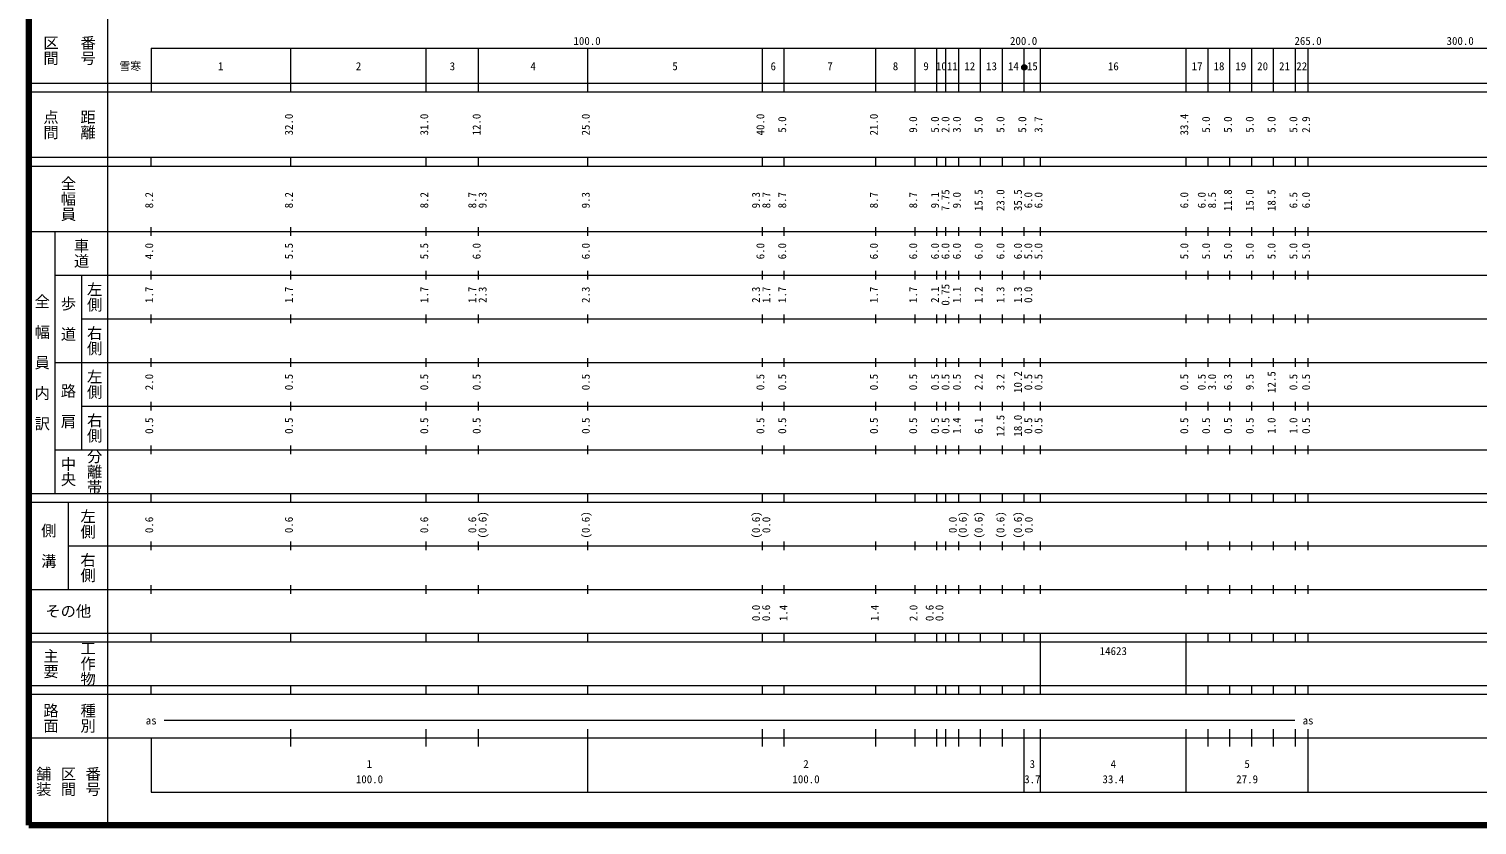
# Model space of a CAD drawing. Units: millimetres, scale not verified. Extents: x 40000 to 680000, y 20000 to 380000.
# Drawn here: x 40000 to 371713, y 20000 to 202409 of the extents above; entities that cross this region are included whole.
import ezdxf
from ezdxf.enums import TextEntityAlignment as Align

# ---------------------------------------------------------------- set-up
doc = ezdxf.new("R2010")
doc.units = ezdxf.units.MM
doc.header["$LTSCALE"] = 1000
for name, color, linetype, lineweight in [('M-TTL', 7, 'Continuous', 25), ('今回', 7, 'Continuous', 13), ('前回', 7, 'Continuous', 13)]:
    doc.layers.add(name, color=color, linetype=linetype, lineweight=lineweight)
doc.styles.add('@ＭＳ ゴシック', font='')
doc.styles.add('ＭＳ ゴシック', font='')
doc.styles.get('@ＭＳ ゴシック').set_extended_font_data('@MS Gothic')
doc.styles.get('ＭＳ ゴシック').set_extended_font_data('MS Gothic')

msp = doc.modelspace()

# ---------------------------------------------------------------- hatches: boundary and pattern name
at = {"layer": '前回'}
msp.add_hatch(color=256, dxfattribs=at).paths.add_polyline_path([(268605, 193631), (268605, 193655), (268603, 193678), (268601, 193702), (268598, 193725), (268594, 193748), (268589, 193771), (268583, 193794), (268576, 193816), (268568, 193839), (268560, 193861), (268550, 193882), (268540, 193903), (268529, 193924), (268517, 193945), (268504, 193964), (268491, 193984), (268477, 194003), (268462, 194021), (268446, 194038), (268430, 194055), (268413, 194072), (268395, 194087), (268377, 194102), (268358, 194116), (268339, 194130), (268319, 194143), (268299, 194155), (268278, 194166), (268257, 194176), (268235, 194185), (268213, 194194), (268191, 194202), (268168, 194209), (268145, 194214), (268122, 194220), (268099, 194224), (268076, 194227), (268052, 194229), (268029, 194231), (268005, 194231), (267982, 194231), (267958, 194229), (267935, 194227), (267911, 194224), (267888, 194220), (267865, 194214), (267842, 194209), (267820, 194202), (267798, 194194), (267776, 194185), (267754, 194176), (267733, 194166), (267712, 194155), (267692, 194143), (267672, 194130), (267653, 194116), (267634, 194102), (267616, 194087), (267598, 194072), (267581, 194055), (267565, 194038), (267549, 194021), (267534, 194003), (267520, 193984), (267506, 193964), (267494, 193945), (267482, 193924), (267471, 193903), (267460, 193882), (267451, 193861), (267442, 193839), (267435, 193816), (267428, 193794), (267422, 193771), (267417, 193748), (267413, 193725), (267409, 193702), (267407, 193678), (267406, 193655), (267405, 193631), (267406, 193608), (267407, 193584), (267409, 193561), (267413, 193537), (267417, 193514), (267422, 193491), (267428, 193468), (267435, 193446), (267442, 193423), (267451, 193401), (267460, 193380), (267471, 193359), (267482, 193338), (267494, 193318), (267506, 193298), (267520, 193278), (267534, 193260), (267549, 193241), (267565, 193224), (267581, 193207), (267598, 193190), (267616, 193175), (267634, 193160), (267653, 193146), (267672, 193132), (267692, 193119), (267712, 193108), (267733, 193096), (267754, 193086), (267776, 193077), (267798, 193068), (267820, 193060), (267842, 193054), (267865, 193048), (267888, 193043), (267911, 193038), (267935, 193035), (267958, 193033), (267982, 193032), (268005, 193031), (268029, 193032), (268052, 193033), (268076, 193035), (268099, 193038), (268122, 193043), (268145, 193048), (268168, 193054), (268191, 193060), (268213, 193068), (268235, 193077), (268257, 193086), (268278, 193096), (268299, 193108), (268319, 193119), (268339, 193132), (268358, 193146), (268377, 193160), (268395, 193175), (268413, 193190), (268430, 193207), (268446, 193224), (268462, 193241), (268477, 193260), (268491, 193278), (268504, 193298), (268517, 193318), (268529, 193338), (268540, 193359), (268550, 193380), (268560, 193401), (268568, 193423), (268576, 193446), (268583, 193468), (268589, 193491), (268594, 193514), (268598, 193537), (268601, 193561), (268603, 193584), (268605, 193608)])

# ---------------------------------------------------------------- linework, layer by layer
at = {"layer": 'M-TTL', "color": 2, "lineweight": 140}
for p, q in [((40000, 380000), (40000, 20000)), ((40000, 20000), (680000, 20000))]:
    msp.add_line(p, q, dxfattribs=at)
at = {"layer": '今回'}
for p, q in [((100000, 188000), (100000, 198000)), ((131000, 188000), (131000, 198000)), ((100000, 171000), (100000, 173000)), ((131000, 171000), (131000, 173000)), ((100000, 155000), (100000, 157000)), ((131000, 155000), (131000, 157000)), ((100000, 145000), (100000, 147000)), ((131000, 145000), (131000, 147000)), ((100000, 135000), (100000, 137000)), ((131000, 135000), (131000, 137000)), ((100000, 125000), (100000, 127000)), ((131000, 125000), (131000, 127000)), ((100000, 115000), (100000, 117000)), ((131000, 115000), (131000, 117000)), ((100000, 105000), (100000, 107000)), ((131000, 105000), (131000, 107000)), ((100000, 94000), (100000, 96000)), ((131000, 94000), (131000, 96000)), ((100000, 83000), (100000, 85000)), ((131000, 83000), (131000, 85000)), ((100000, 73000), (100000, 75000)), ((131000, 73000), (131000, 75000)), ((100000, 62000), (100000, 64000)), ((131000, 62000), (131000, 64000)), ((100000, 50000), (100000, 52000)), ((131000, 50000), (131000, 52000)), ((100000, 38000), (100000, 42000)), ((131000, 38000), (131000, 42000))]:
    msp.add_line(p, q, dxfattribs=at)
at = {"layer": '前回'}
for p, q in [((58000, 370000), (58000, 20000)), ((68000, 198000), (579000, 198000)), ((68000, 198000), (68000, 188000)), ((143000, 188000), (143000, 198000)), ((168000, 188000), (168000, 198000)), ((208000, 188000), (208000, 198000)), ((213000, 188000), (213000, 198000)), ((234000, 188000), (234000, 198000)), ((243000, 188000), (243000, 198000)), ((248000, 188000), (248000, 198000)), ((250000, 188000), (250000, 198000)), ((253000, 188000), (253000, 198000)), ((258000, 188000), (258000, 198000)), ((263000, 188000), (263000, 198000)), ((268000, 188000), (268000, 198000)), ((271700, 188000), (271700, 198000)), ((305100, 188000), (305100, 198000)), ((310100, 188000), (310100, 198000)), ((315100, 188000), (315100, 198000)), ((320100, 188000), (320100, 198000)), ((325100, 188000), (325100, 198000)), ((330100, 188000), (330100, 198000)), ((333000, 188000), (333000, 198000)), ((40000, 190000), (68000, 190000)), ((68000, 190000), (100000, 190000)), ((100000, 190000), (131000, 190000)), ((131000, 190000), (143000, 190000)), ((143000, 190000), (579000, 190000)), ((40000, 188000), (579000, 188000)), ((40000, 173000), (579000, 173000)), ((68000, 171000), (68000, 173000)), ((143000, 171000), (143000, 173000)), ((168000, 171000), (168000, 173000)), ((208000, 171000), (208000, 173000)), ((213000, 171000), (213000, 173000)), ((234000, 171000), (234000, 173000)), ((243000, 171000), (243000, 173000)), ((248000, 171000), (248000, 173000)), ((250000, 171000), (250000, 173000)), ((253000, 171000), (253000, 173000)), ((258000, 171000), (258000, 173000)), ((263000, 171000), (263000, 173000)), ((268000, 171000), (268000, 173000)), ((271700, 171000), (271700, 173000)), ((305100, 171000), (305100, 173000)), ((310100, 171000), (310100, 173000)), ((315100, 171000), (315100, 173000)), ((320100, 171000), (320100, 173000)), ((325100, 171000), (325100, 173000)), ((330100, 171000), (330100, 173000)), ((333000, 171000), (333000, 173000)), ((40000, 171000), (579000, 171000)), ((40000, 156000), (579000, 156000)), ((46000, 96000), (46000, 156000)), ((68000, 155000), (68000, 157000)), ((143000, 155000), (143000, 157000)), ((168000, 155000), (168000, 157000)), ((208000, 155000), (208000, 157000)), ((213000, 155000), (213000, 157000)), ((234000, 155000), (234000, 157000)), ((243000, 155000), (243000, 157000)), ((248000, 155000), (248000, 157000)), ((250000, 155000), (250000, 157000)), ((253000, 155000), (253000, 157000)), ((258000, 155000), (258000, 157000)), ((263000, 155000), (263000, 157000)), ((268000, 155000), (268000, 157000)), ((271700, 155000), (271700, 157000)), ((305100, 155000), (305100, 157000)), ((310100, 155000), (310100, 157000)), ((315100, 155000), (315100, 157000)), ((320100, 155000), (320100, 157000)), ((325100, 155000), (325100, 157000)), ((330100, 155000), (330100, 157000)), ((333000, 155000), (333000, 157000)), ((46000, 146000), (579000, 146000)), ((52000, 146000), (52000, 106000)), ((68000, 145000), (68000, 147000)), ((143000, 145000), (143000, 147000)), ((168000, 145000), (168000, 147000)), ((208000, 145000), (208000, 147000)), ((213000, 145000), (213000, 147000)), ((234000, 145000), (234000, 147000)), ((243000, 145000), (243000, 147000)), ((248000, 145000), (248000, 147000)), ((250000, 145000), (250000, 147000)), ((253000, 145000), (253000, 147000)), ((258000, 145000), (258000, 147000)), ((263000, 145000), (263000, 147000)), ((268000, 145000), (268000, 147000)), ((271700, 145000), (271700, 147000)), ((305100, 145000), (305100, 147000)), ((310100, 145000), (310100, 147000)), ((315100, 145000), (315100, 147000)), ((320100, 145000), (320100, 147000)), ((325100, 145000), (325100, 147000)), ((330100, 145000), (330100, 147000)), ((333000, 145000), (333000, 147000)), ((68000, 135000), (68000, 137000)), ((143000, 135000), (143000, 137000)), ((168000, 135000), (168000, 137000)), ((208000, 135000), (208000, 137000)), ((213000, 135000), (213000, 137000)), ((234000, 135000), (234000, 137000)), ((243000, 135000), (243000, 137000)), ((248000, 135000), (248000, 137000)), ((250000, 135000), (250000, 137000)), ((253000, 135000), (253000, 137000)), ((258000, 135000), (258000, 137000)), ((263000, 135000), (263000, 137000)), ((268000, 135000), (268000, 137000)), ((271700, 135000), (271700, 137000)), ((305100, 135000), (305100, 137000)), ((310100, 135000), (310100, 137000)), ((315100, 135000), (315100, 137000)), ((320100, 135000), (320100, 137000)), ((325100, 135000), (325100, 137000)), ((330100, 135000), (330100, 137000)), ((333000, 135000), (333000, 137000)), ((52000, 136000), (579000, 136000)), ((68000, 125000), (68000, 127000)), ((143000, 125000), (143000, 127000)), ((168000, 125000), (168000, 127000)), ((208000, 125000), (208000, 127000)), ((213000, 125000), (213000, 127000)), ((234000, 125000), (234000, 127000)), ((243000, 125000), (243000, 127000)), ((248000, 125000), (248000, 127000)), ((250000, 125000), (250000, 127000)), ((253000, 125000), (253000, 127000)), ((258000, 125000), (258000, 127000)), ((263000, 125000), (263000, 127000)), ((268000, 125000), (268000, 127000)), ((271700, 125000), (271700, 127000)), ((305100, 125000), (305100, 127000)), ((310100, 125000), (310100, 127000)), ((315100, 125000), (315100, 127000)), ((320100, 125000), (320100, 127000)), ((325100, 125000), (325100, 127000)), ((330100, 125000), (330100, 127000)), ((333000, 125000), (333000, 127000)), ((46000, 126000), (579000, 126000)), ((68000, 115000), (68000, 117000)), ((143000, 115000), (143000, 117000)), ((168000, 115000), (168000, 117000)), ((208000, 115000), (208000, 117000)), ((213000, 115000), (213000, 117000)), ((234000, 115000), (234000, 117000)), ((243000, 115000), (243000, 117000)), ((248000, 115000), (248000, 117000)), ((250000, 115000), (250000, 117000)), ((253000, 115000), (253000, 117000)), ((258000, 115000), (258000, 117000)), ((263000, 115000), (263000, 117000)), ((268000, 115000), (268000, 117000)), ((271700, 115000), (271700, 117000)), ((305100, 115000), (305100, 117000)), ((310100, 115000), (310100, 117000)), ((315100, 115000), (315100, 117000)), ((320100, 115000), (320100, 117000)), ((325100, 115000), (325100, 117000)), ((330100, 115000), (330100, 117000)), ((333000, 115000), (333000, 117000)), ((52000, 116000), (579000, 116000)), ((68000, 105000), (68000, 107000)), ((143000, 105000), (143000, 107000)), ((168000, 105000), (168000, 107000)), ((208000, 105000), (208000, 107000)), ((213000, 105000), (213000, 107000)), ((234000, 105000), (234000, 107000)), ((243000, 105000), (243000, 107000)), ((248000, 105000), (248000, 107000)), ((250000, 105000), (250000, 107000)), ((253000, 105000), (253000, 107000)), ((258000, 105000), (258000, 107000)), ((263000, 105000), (263000, 107000)), ((268000, 105000), (268000, 107000)), ((271700, 105000), (271700, 107000)), ((305100, 105000), (305100, 107000)), ((310100, 105000), (310100, 107000)), ((315100, 105000), (315100, 107000)), ((320100, 105000), (320100, 107000)), ((325100, 105000), (325100, 107000)), ((330100, 105000), (330100, 107000)), ((333000, 105000), (333000, 107000)), ((46000, 106000), (579000, 106000)), ((40000, 96000), (579000, 96000)), ((40000, 94000), (579000, 94000)), ((49000, 94000), (49000, 74000)), ((68000, 94000), (68000, 96000)), ((143000, 94000), (143000, 96000)), ((168000, 94000), (168000, 96000)), ((208000, 94000), (208000, 96000)), ((213000, 94000), (213000, 96000)), ((234000, 94000), (234000, 96000)), ((243000, 94000), (243000, 96000)), ((248000, 94000), (248000, 96000)), ((250000, 94000), (250000, 96000)), ((253000, 94000), (253000, 96000)), ((258000, 94000), (258000, 96000)), ((263000, 94000), (263000, 96000)), ((268000, 94000), (268000, 96000)), ((271700, 94000), (271700, 96000)), ((305100, 94000), (305100, 96000)), ((310100, 94000), (310100, 96000)), ((315100, 94000), (315100, 96000)), ((320100, 94000), (320100, 96000)), ((325100, 94000), (325100, 96000)), ((330100, 94000), (330100, 96000)), ((333000, 94000), (333000, 96000)), ((49000, 84000), (579000, 84000)), ((68000, 83000), (68000, 85000)), ((143000, 83000), (143000, 85000)), ((168000, 83000), (168000, 85000)), ((208000, 83000), (208000, 85000)), ((213000, 83000), (213000, 85000)), ((234000, 83000), (234000, 85000)), ((243000, 83000), (243000, 85000)), ((248000, 83000), (248000, 85000)), ((250000, 83000), (250000, 85000)), ((253000, 83000), (253000, 85000)), ((258000, 83000), (258000, 85000)), ((263000, 83000), (263000, 85000)), ((268000, 83000), (268000, 85000)), ((271700, 83000), (271700, 85000)), ((305100, 83000), (305100, 85000)), ((310100, 83000), (310100, 85000)), ((315100, 83000), (315100, 85000)), ((320100, 83000), (320100, 85000)), ((325100, 83000), (325100, 85000)), ((330100, 83000), (330100, 85000)), ((333000, 83000), (333000, 85000)), ((40000, 74000), (579000, 74000)), ((68000, 73000), (68000, 75000)), ((143000, 73000), (143000, 75000)), ((168000, 73000), (168000, 75000)), ((208000, 73000), (208000, 75000)), ((213000, 73000), (213000, 75000)), ((234000, 73000), (234000, 75000)), ((243000, 73000), (243000, 75000)), ((248000, 73000), (248000, 75000)), ((250000, 73000), (250000, 75000)), ((253000, 73000), (253000, 75000)), ((258000, 73000), (258000, 75000)), ((263000, 73000), (263000, 75000)), ((268000, 73000), (268000, 75000)), ((271700, 73000), (271700, 75000)), ((305100, 73000), (305100, 75000)), ((310100, 73000), (310100, 75000)), ((315100, 73000), (315100, 75000)), ((320100, 73000), (320100, 75000)), ((325100, 73000), (325100, 75000)), ((330100, 73000), (330100, 75000)), ((333000, 73000), (333000, 75000)), ((40000, 64000), (579000, 64000)), ((68000, 62000), (68000, 64000)), ((143000, 62000), (143000, 64000)), ((168000, 62000), (168000, 64000)), ((208000, 62000), (208000, 64000)), ((213000, 62000), (213000, 64000)), ((234000, 62000), (234000, 64000)), ((243000, 62000), (243000, 64000)), ((248000, 62000), (248000, 64000)), ((250000, 62000), (250000, 64000)), ((253000, 62000), (253000, 64000)), ((258000, 62000), (258000, 64000)), ((263000, 62000), (263000, 64000)), ((268000, 62000), (268000, 64000)), ((271700, 62000), (271700, 64000)), ((305100, 62000), (305100, 64000)), ((310100, 62000), (310100, 64000)), ((315100, 62000), (315100, 64000)), ((320100, 62000), (320100, 64000)), ((325100, 62000), (325100, 64000)), ((330100, 62000), (330100, 64000)), ((333000, 62000), (333000, 64000)), ((40000, 62000), (579000, 62000)), ((271700, 52000), (271700, 62000)), ((305100, 52000), (305100, 62000)), ((40000, 52000), (579000, 52000)), ((40000, 50000), (579000, 50000)), ((68000, 50000), (68000, 52000)), ((143000, 50000), (143000, 52000)), ((168000, 50000), (168000, 52000)), ((208000, 50000), (208000, 52000)), ((213000, 50000), (213000, 52000)), ((234000, 50000), (234000, 52000)), ((243000, 50000), (243000, 52000)), ((248000, 50000), (248000, 52000)), ((250000, 50000), (250000, 52000)), ((253000, 50000), (253000, 52000)), ((258000, 50000), (258000, 52000)), ((263000, 50000), (263000, 52000)), ((268000, 50000), (268000, 52000)), ((271700, 50000), (271700, 52000)), ((305100, 50000), (305100, 52000)), ((310100, 50000), (310100, 52000)), ((315100, 50000), (315100, 52000)), ((320100, 50000), (320100, 52000)), ((325100, 50000), (325100, 52000)), ((330100, 50000), (330100, 52000)), ((333000, 50000), (333000, 52000)), ((40000, 40000), (579000, 40000)), ((68000, 40000), (68000, 27500)), ((143000, 38000), (143000, 42000)), ((168000, 27500), (168000, 42000)), ((208000, 38000), (208000, 42000)), ((213000, 38000), (213000, 42000)), ((234000, 38000), (234000, 42000)), ((243000, 38000), (243000, 42000)), ((248000, 38000), (248000, 42000)), ((250000, 38000), (250000, 42000)), ((253000, 38000), (253000, 42000)), ((258000, 38000), (258000, 42000)), ((263000, 38000), (263000, 42000)), ((268000, 27500), (268000, 42000)), ((271700, 27500), (271700, 42000)), ((305100, 27500), (305100, 42000)), ((310100, 38000), (310100, 42000)), ((315100, 38000), (315100, 42000)), ((320100, 38000), (320100, 42000)), ((325100, 38000), (325100, 42000)), ((330100, 38000), (330100, 42000)), ((333000, 27500), (333000, 42000)), ((68000, 27500), (579000, 27500))]:
    msp.add_line(p, q, dxfattribs=at)
msp.add_lwpolyline([(71000, 44000), (136000, 44000), (273000, 44000), (330000, 44000)], dxfattribs=at)
msp.add_circle((268005, 193631), 600, dxfattribs=at)

# ---------------------------------------------------------------- texts
at = {"layer": '今回', "style": 'ＭＳ ゴシック'}
for s, p in [('1', (83915, 192405)), ('2', (115500, 192405)), ('3', (137000, 192405)), ('4', (155500, 192405)), ('5', (188000, 192405)), ('6', (210500, 192405)), ('7', (223500, 192405)), ('8', (238500, 192405)), ('9', (245500, 192405)), ('10', (249000, 192405)), ('11', (251500, 192405)), ('12', (255500, 192405)), ('13', (260500, 192405)), ('14', (265500, 192405)), ('15', (269850, 192405)), ('16', (288400, 192405)), ('17', (307600, 192405)), ('18', (312600, 192405)), ('19', (317600, 192405)), ('20', (322600, 192405)), ('21', (327600, 192405)), ('22', (331550, 192405)), ('as', (68000, 42500))]:
    msp.add_text(s, height=1833, dxfattribs=at).set_placement(p, align=Align.BOTTOM_CENTER)
for s, p in [('32.0', (101000, 180500)), ('31.0', (132000, 180500)), ('12.0', (144000, 180500)), ('8.2', (69000, 163174)), ('8.2', (101000, 163174)), ('8.2', (132000, 163174)), ('4.0', (69000, 151500)), ('5.5', (101000, 151500)), ('5.5', (132000, 151500)), ('1.7', (69000, 141500)), ('1.7', (101000, 141500)), ('1.7', (132000, 141500)), ('2.0', (69000, 121500)), ('0.5', (101000, 121500)), ('0.5', (132000, 121500)), ('0.5', (69000, 111500)), ('0.5', (101000, 111500)), ('0.5', (132000, 111500)), ('0.6', (69000, 88764)), ('0.6', (101000, 88764)), ('0.6', (132000, 88764))]:
    msp.add_text(s, height=1833, rotation=90, dxfattribs=at).set_placement(p, align=Align.BOTTOM_CENTER)
at = {"layer": '前回', "style": '@ＭＳ ゴシック'}
for s, p in [('区間', (45000, 197500)), ('番号', (53500, 197500)), ('点間', (45000, 180500)), ('距離', (53500, 180500)), ('全幅員', (49000, 163500)), ('車道', (52000, 151000)), ('左側', (55000, 141000)), ('全\u3000幅\u3000員\u3000内\u3000訳', (43000, 126000)), ('歩\u3000道', (49000, 136000)), ('右側', (55000, 131000)), ('左側', (55000, 121000)), ('路\u3000肩', (49000, 116000)), ('右側', (55000, 111000)), ('中央', (49000, 101000)), ('分離帯', (55000, 101000)), ('左側', (53500, 89000)), ('側\u3000溝', (44500, 84000)), ('右側', (53500, 79000)), ('主要', (45000, 57000)), ('工作物', (53500, 57000)), ('路面', (45000, 44500)), ('種別', (53500, 44500)), ('舗装', (43333, 30000)), ('番号', (54667, 30000)), ('区間', (49000, 30000))]:
    msp.add_text(s, height=2566, rotation=270, dxfattribs=at).set_placement(p, align=Align.MIDDLE_CENTER)
at = {"layer": '前回', "style": 'ＭＳ ゴシック'}
for s, p in [('100.0', (167844, 198195)), ('200.0', (267844, 198195)), ('265.0', (333000, 198195)), ('300.0', (367844, 198195)), ('雪寒', (63217, 192405)), ('as', (333000, 42500)), ('1', (118000, 32523)), ('2', (218000, 32523)), ('3', (269850, 32523)), ('4', (288400, 32523)), ('5', (319050, 32523)), ('100.0', (118000, 29033)), ('100.0', (218000, 29033)), ('3.7', (269850, 29033)), ('33.4', (288400, 29033)), ('27.9', (319050, 29033))]:
    msp.add_text(s, height=1833, dxfattribs=at).set_placement(p, align=Align.BOTTOM_CENTER)
for s, p in [('25.0', (169000, 180500)), ('40.0', (209000, 180500)), ('21.0', (235000, 180500)), ('33.4', (306100, 180500)), ('5.0', (214000, 180500)), ('9.0', (244000, 180500)), ('5.0', (249000, 180500)), ('2.0', (251400, 180500)), ('3.0', (254000, 180500)), ('5.0', (259000, 180500)), ('5.0', (264000, 180500)), ('5.0', (269000, 180500)), ('3.7', (272700, 180500)), ('5.0', (311100, 180500)), ('5.0', (316100, 180500)), ('5.0', (321100, 180500)), ('5.0', (326100, 180500)), ('5.0', (331100, 180500)), ('2.9', (334000, 180500)), ('8.7', (143000, 163174)), ('9.3', (145370, 163174)), ('9.3', (169000, 163174)), ('9.3', (208000, 163174)), ('8.7', (210370, 163174)), ('8.7', (214000, 163174)), ('8.7', (235000, 163174)), ('8.7', (244000, 163174)), ('9.1', (249000, 163174)), ('7.75', (251400, 163174)), ('9.0', (254000, 163174)), ('15.5', (259000, 163174)), ('23.0', (264000, 163174)), ('35.5', (268000, 163174)), ('6.0', (270370, 163174)), ('6.0', (272700, 163174)), ('6.0', (306100, 163174)), ('6.0', (310100, 163174)), ('8.5', (312470, 163174)), ('11.8', (316100, 163174)), ('15.0', (321100, 163174)), ('18.5', (326100, 163174)), ('6.5', (331100, 163174)), ('6.0', (334000, 163174)), ('6.0', (144000, 151500)), ('6.0', (169000, 151500)), ('6.0', (209000, 151500)), ('6.0', (214000, 151500)), ('6.0', (235000, 151500)), ('6.0', (244000, 151500)), ('6.0', (249000, 151500)), ('6.0', (251400, 151500)), ('6.0', (254000, 151500)), ('6.0', (259000, 151500)), ('6.0', (264000, 151500)), ('6.0', (268000, 151500)), ('5.0', (270370, 151500)), ('5.0', (272700, 151500)), ('5.0', (306100, 151500)), ('5.0', (311100, 151500)), ('5.0', (316100, 151500)), ('5.0', (321100, 151500)), ('5.0', (326100, 151500)), ('5.0', (331100, 151500)), ('5.0', (334000, 151500)), ('1.7', (143000, 141500)), ('2.3', (145370, 141500)), ('2.3', (169000, 141500)), ('2.3', (208000, 141500)), ('1.7', (210370, 141500)), ('1.7', (214000, 141500)), ('1.7', (235000, 141500)), ('1.7', (244000, 141500)), ('2.1', (249000, 141500)), ('0.75', (251400, 141500)), ('1.1', (254000, 141500)), ('1.2', (259000, 141500)), ('1.3', (264000, 141500)), ('1.3', (268000, 141500)), ('0.0', (270370, 141500)), ('0.5', (144000, 121500)), ('0.5', (169000, 121500)), ('0.5', (209000, 121500)), ('0.5', (214000, 121500)), ('0.5', (235000, 121500)), ('0.5', (244000, 121500)), ('0.5', (249000, 121500)), ('0.5', (251400, 121500)), ('0.5', (254000, 121500)), ('2.2', (259000, 121500)), ('3.2', (264000, 121500)), ('10.2', (268000, 121500)), ('0.5', (270370, 121500)), ('0.5', (272700, 121500)), ('0.5', (306100, 121500)), ('0.5', (310100, 121500)), ('3.0', (312470, 121500)), ('6.3', (316100, 121500)), ('9.5', (321100, 121500)), ('12.5', (326100, 121500)), ('0.5', (331100, 121500)), ('0.5', (334000, 121500)), ('0.5', (144000, 111500)), ('0.5', (169000, 111500)), ('0.5', (209000, 111500)), ('0.5', (214000, 111500)), ('0.5', (235000, 111500)), ('0.5', (244000, 111500)), ('0.5', (249000, 111500)), ('0.5', (251400, 111500)), ('1.4', (254000, 111500)), ('6.1', (259000, 111500)), ('12.5', (264000, 111500)), ('18.0', (268000, 111500)), ('0.5', (270370, 111500)), ('0.5', (272700, 111500)), ('0.5', (306100, 111500)), ('0.5', (311100, 111500)), ('0.5', (316100, 111500)), ('0.5', (321100, 111500)), ('1.0', (326100, 111500)), ('1.0', (331100, 111500)), ('0.5', (334000, 111500)), ('0.6', (143000, 88764)), ('(0.6)', (145370, 88764)), ('(0.6)', (169000, 88764)), ('(0.6)', (208000, 88764)), ('0.0', (210361, 88764)), ('0.0', (253069, 88764)), ('(0.6)', (255370, 88764)), ('(0.6)', (259000, 88764)), ('(0.6)', (264000, 88764)), ('(0.6)', (268000, 88764)), ('0.0', (270477, 88764)), ('0.0', (208000, 68591)), ('0.6', (210321, 68591)), ('1.4', (214294, 68591)), ('1.4', (235184, 68591)), ('2.0', (244066, 68591)), ('0.6', (247771, 68591)), ('0.0', (250003, 68591))]:
    msp.add_text(s, height=1833, rotation=90, dxfattribs=at).set_placement(p, align=Align.BOTTOM_CENTER)
msp.add_text('その他', height=2566, dxfattribs=at).set_placement((49000, 69000), align=Align.MIDDLE_CENTER)
msp.add_text('14623', height=1833, dxfattribs=at).set_placement((285275, 58405), align=Align.BOTTOM_LEFT)

doc.saveas('drawing.dxf')
